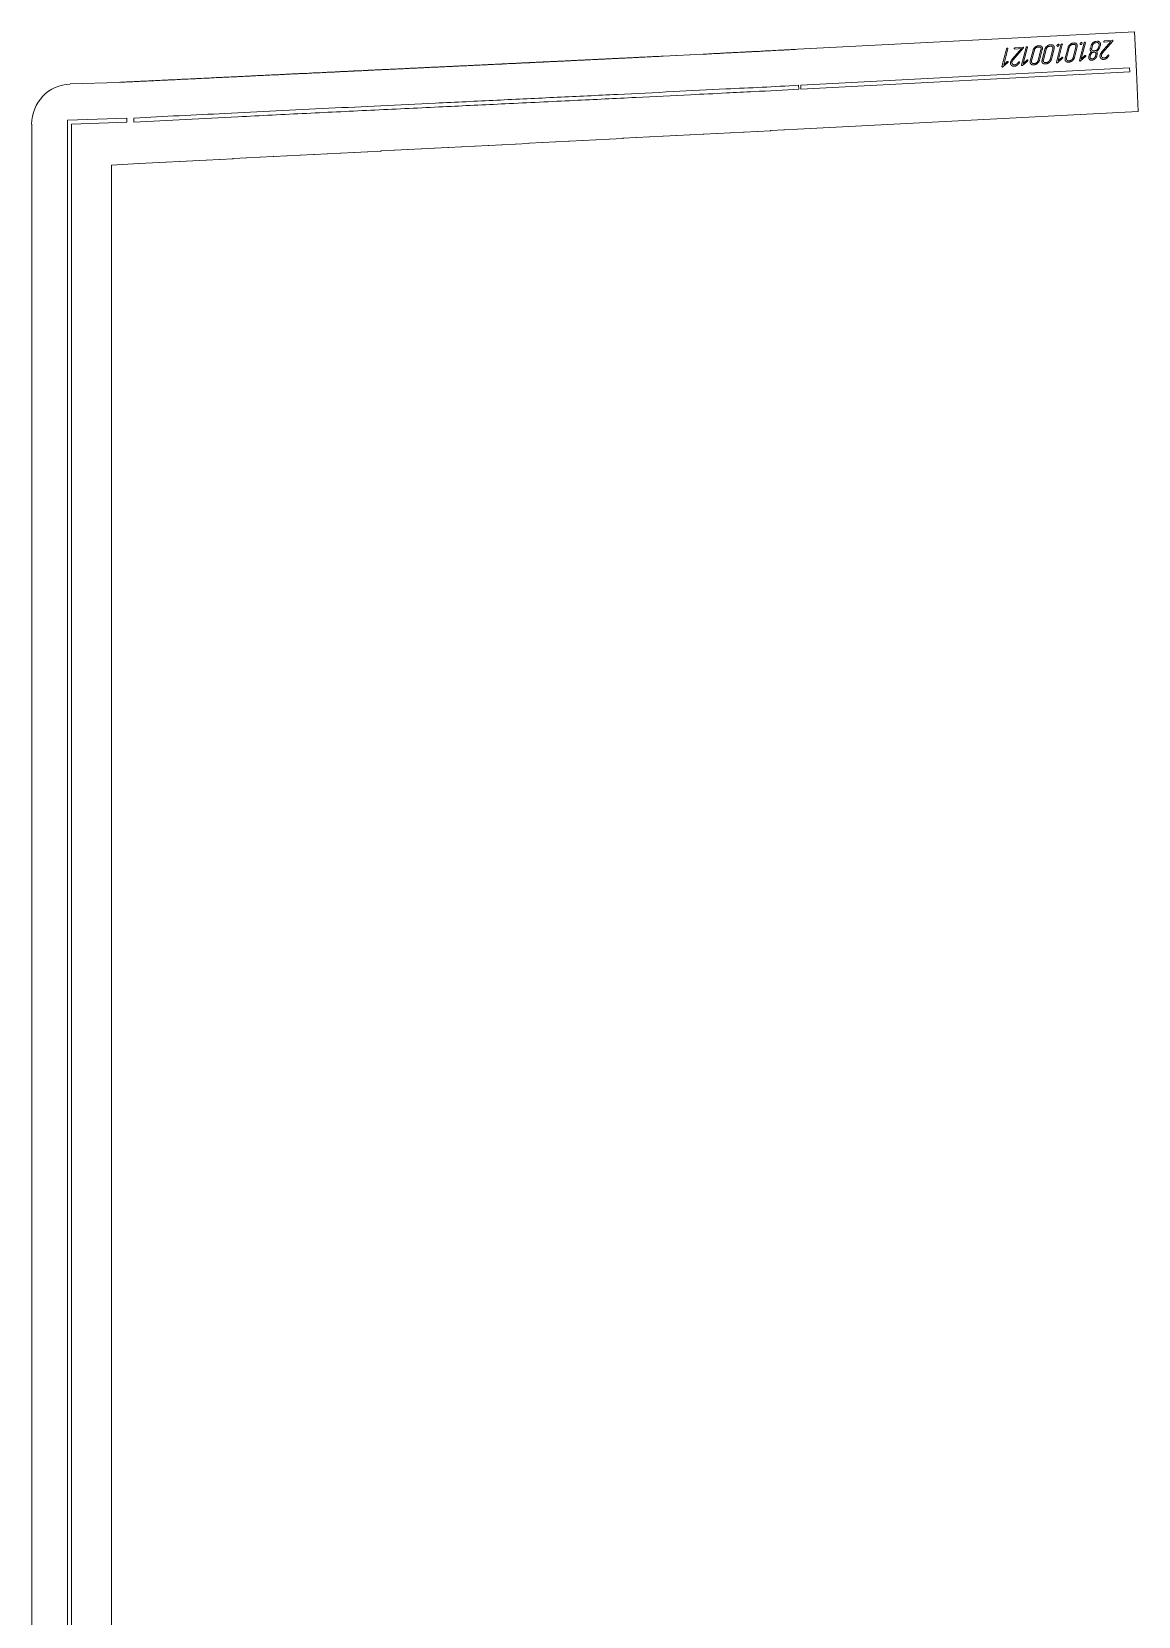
# Model space of a CAD drawing. Header units: millimetres. Extents: x 0 to 945, y 1 to 2383.
# Drawn here: x 0 to 832, y 1192 to 2383 of the extents above; entities that cross this region are included whole.
import ezdxf

# ---------------------------------------------------------------- set-up
doc = ezdxf.new("R2010")
doc.units = ezdxf.units.MM
doc.linetypes.add('K5LT_BASIC', pattern=[0])
doc.layers.add('Engraving', color=7, linetype='Continuous')

msp = doc.modelspace()

# ---------------------------------------------------------------- linework, layer by layer
at = {"color": 143, "linetype": 'K5LT_BASIC', "lineweight": 15, "true_color": 0x33acca}
for p, q in [((575.7, 2369.3), (828.8, 2382.5)), ((828.8, 2382.5), (830.3, 2352.5)), ((353.3, 2358.2), (353.6, 2358.3)), ((363.4, 2358.7), (363.7, 2358.7)), ((373.5, 2359.2), (373.8, 2359.2)), ((383.6, 2359.7), (383.9, 2359.7)), ((393.7, 2360.2), (394, 2360.2)), ((403.8, 2360.7), (404.1, 2360.7)), ((413.9, 2361.1), (414.2, 2361.2)), ((424, 2361.6), (424.3, 2361.7)), ((434.1, 2362.1), (434.4, 2362.1)), ((444.2, 2362.6), (444.5, 2362.6)), ((454.3, 2363.1), (454.6, 2363.1)), ((464.4, 2363.6), (464.7, 2363.6)), ((474.3, 2364.1), (474.6, 2364.1)), ((474.6, 2364.1), (484.6, 2364.6)), ((484.6, 2364.6), (484.9, 2364.6)), ((484.9, 2364.6), (494.7, 2365.1)), ((494.7, 2365.1), (495, 2365.1)), ((495, 2365.1), (504.8, 2365.6)), ((504.8, 2365.6), (505.1, 2365.6)), ((514.9, 2366.1), (515.2, 2366.2)), ((525, 2366.6), (525.3, 2366.7)), ((535.1, 2367.2), (535.4, 2367.2)), ((545.2, 2367.7), (545.5, 2367.7)), ((555.3, 2368.2), (555.6, 2368.2)), ((565.4, 2368.7), (565.7, 2368.8)), ((574.1, 2369.2), (575.6, 2369.3)), ((575.6, 2369.3), (575.7, 2369.3)), ((151.3, 2348.5), (151.5, 2348.6)), ((161.4, 2349), (161.7, 2349.1)), ((171.8, 2349.5), (171.5, 2349.5)), ((181.6, 2350), (181.9, 2350)), ((191.7, 2350.5), (192, 2350.5)), ((201.8, 2351), (202.1, 2351)), ((211.9, 2351.5), (212.2, 2351.5)), ((222, 2352), (222.3, 2352)), ((232.1, 2352.5), (232.4, 2352.5)), ((242.2, 2352.9), (242.5, 2353)), ((252.3, 2353.4), (252.6, 2353.4)), ((262.4, 2353.9), (262.7, 2353.9)), ((272.5, 2354.4), (272.8, 2354.4)), ((282.6, 2354.9), (282.9, 2354.9)), ((292.7, 2355.3), (292.9, 2355.4)), ((302.5, 2355.8), (302.8, 2355.8)), ((312.9, 2356.3), (313.2, 2356.3)), ((323, 2356.8), (323.3, 2356.8)), ((333.1, 2357.3), (333.4, 2357.3)), ((343.2, 2357.8), (343.5, 2357.8)), ((830.3, 2352.5), (831.7, 2322.6)), ((29, 2343.2), (65.7, 2344.4)), ((80.6, 2345.2), (80.8, 2345.2)), ((831.7, 2322.6), (575.7, 2309.2)), ((0, 31.2), (0, 2313)), ((373.5, 2298.6), (363.7, 2298.1)), ((373.8, 2298.7), (373.5, 2298.6)), ((383.6, 2299.2), (373.8, 2298.7)), ((383.9, 2299.2), (383.6, 2299.2)), ((393.7, 2299.7), (383.9, 2299.2)), ((394, 2299.7), (393.7, 2299.7)), ((403.8, 2300.2), (394, 2299.7)), ((404.1, 2300.2), (403.8, 2300.2)), ((413.9, 2300.8), (404.1, 2300.2)), ((414.2, 2300.8), (413.9, 2300.8)), ((424, 2301.3), (414.2, 2300.8)), ((424.3, 2301.3), (424, 2301.3)), ((434.1, 2301.8), (424.3, 2301.3)), ((434.4, 2301.8), (434.1, 2301.8)), ((444.2, 2302.3), (434.4, 2301.8)), ((444.5, 2302.4), (444.2, 2302.3)), ((454.3, 2302.9), (444.5, 2302.4)), ((454.6, 2302.9), (454.3, 2302.9)), ((464.4, 2303.4), (454.6, 2302.9)), ((464.7, 2303.4), (464.4, 2303.4)), ((474.3, 2303.9), (464.7, 2303.4)), ((474.6, 2303.9), (474.3, 2303.9)), ((484.6, 2304.4), (474.6, 2303.9)), ((484.9, 2304.5), (484.6, 2304.4)), ((494.7, 2305), (484.9, 2304.5)), ((495, 2305), (494.7, 2305)), ((504.8, 2305.5), (495, 2305)), ((505.1, 2305.5), (504.8, 2305.5)), ((514.9, 2306), (505.1, 2305.5)), ((515.2, 2306), (514.9, 2306)), ((525, 2306.6), (515.2, 2306)), ((525.3, 2306.6), (525, 2306.6)), ((535.1, 2307.1), (525.3, 2306.6)), ((535.4, 2307.1), (535.1, 2307.1)), ((545.2, 2307.6), (535.4, 2307.1)), ((545.5, 2307.6), (545.2, 2307.6)), ((555.3, 2308.1), (545.5, 2307.6)), ((555.6, 2308.2), (555.3, 2308.1)), ((565.4, 2308.7), (555.6, 2308.2)), ((565.7, 2308.7), (565.4, 2308.7)), ((575.6, 2309.2), (565.7, 2308.7)), ((575.7, 2309.2), (575.6, 2309.2)), ((141.2, 2286.5), (131.3, 2286)), ((141.4, 2286.5), (141.2, 2286.5)), ((151.3, 2287), (141.4, 2286.5)), ((151.5, 2287.1), (151.3, 2287)), ((161.4, 2287.6), (151.5, 2287.1)), ((161.7, 2287.6), (161.4, 2287.6)), ((171.5, 2288.1), (161.7, 2287.6)), ((171.8, 2288.1), (171.5, 2288.1)), ((181.6, 2288.6), (171.8, 2288.1)), ((181.9, 2288.6), (181.6, 2288.6)), ((191.7, 2289.2), (181.9, 2288.6)), ((192, 2289.2), (191.7, 2289.2)), ((201.8, 2289.7), (192, 2289.2)), ((202.1, 2289.7), (201.8, 2289.7)), ((211.9, 2290.2), (202.1, 2289.7)), ((212.2, 2290.2), (211.9, 2290.2)), ((222, 2290.7), (212.2, 2290.2)), ((222.3, 2290.7), (222, 2290.7)), ((232.1, 2291.3), (222.3, 2290.7)), ((232.4, 2291.3), (232.1, 2291.3)), ((242.2, 2291.8), (232.4, 2291.3)), ((242.5, 2291.8), (242.2, 2291.8)), ((252.3, 2292.3), (242.5, 2291.8)), ((252.6, 2292.3), (252.3, 2292.3)), ((262.4, 2292.8), (252.6, 2292.3)), ((262.7, 2292.9), (262.4, 2292.8)), ((272.5, 2293.4), (262.7, 2292.9)), ((272.8, 2293.4), (272.5, 2293.4)), ((282.6, 2293.9), (272.8, 2293.4)), ((282.9, 2293.9), (282.6, 2293.9)), ((292.7, 2294.4), (282.9, 2293.9)), ((292.9, 2294.4), (292.7, 2294.4)), ((302.5, 2294.9), (292.9, 2294.4)), ((302.8, 2295), (302.5, 2294.9)), ((312.9, 2295.5), (302.8, 2295)), ((313.2, 2295.5), (312.9, 2295.5)), ((323, 2296), (313.2, 2295.5)), ((323.3, 2296), (323, 2296)), ((333.1, 2296.5), (323.3, 2296)), ((333.4, 2296.6), (333.1, 2296.5)), ((343.2, 2297.1), (333.4, 2296.6)), ((343.5, 2297.1), (343.2, 2297.1)), ((353.3, 2297.6), (343.5, 2297.1)), ((353.6, 2297.6), (353.3, 2297.6)), ((363.4, 2298.1), (353.6, 2297.6)), ((363.7, 2298.1), (363.4, 2298.1)), ((80.6, 2283.4), (60, 2282.3)), ((60, 2282.3), (60, 60.5)), ((80.8, 2283.4), (80.6, 2283.4)), ((90.7, 2283.9), (80.8, 2283.4)), ((90.9, 2283.9), (90.7, 2283.9)), ((100.8, 2284.4), (90.9, 2283.9)), ((101, 2284.4), (100.8, 2284.4)), ((110.9, 2284.9), (101, 2284.4)), ((111.1, 2284.9), (110.9, 2284.9)), ((121, 2285.5), (111.1, 2284.9)), ((121.2, 2285.5), (121, 2285.5)), ((131.1, 2286), (121.2, 2285.5)), ((131.3, 2286), (131.1, 2286))]:
    msp.add_line(p, q, dxfattribs=at)
for centre, radius, start, end in [((96.7, 2422.1), 76.1, 273.0515, 273.271), ((106.5, 2428.3), 81.8, 273.0829, 273.287), ((116.2, 2434.8), 87.8, 273.1052, 273.2957), ((125.9, 2441.5), 94.1, 273.1205, 273.2985), ((135.7, 2448.5), 100.6, 273.1307, 273.2967), ((87, 2416.2), 70.6, 273.0061, 273.2438)]:
    msp.add_arc(centre, radius, start, end, dxfattribs=at)
msp.add_ellipse((30, 2313), major_axis=(0, -30.2), ratio=0.99398, start_param=3.174973, end_param=4.712389, dxfattribs=at)
for points, knots in [([(343.5, 2357.8), (343.9, 2357.8), (344.7, 2357.8), (346.3, 2357.9), (348.4, 2358), (350.4, 2358.1), (352, 2358.2), (352.9, 2358.2), (353.3, 2358.2)], [0, 0, 0, 0, 0.0570942, 0.1141884, 0.2283768, 0.3425652, 0.3996594, 0.4567536, 0.4567536, 0.4567536, 0.4567536]), ([(353.6, 2358.3), (354, 2358.3), (354.8, 2358.3), (356.4, 2358.4), (358.5, 2358.5), (360.5, 2358.6), (362.1, 2358.7), (363, 2358.7), (363.4, 2358.7)], [0, 0, 0, 0, 0.0552855, 0.110571, 0.221142, 0.3317129, 0.3869984, 0.4422839, 0.4422839, 0.4422839, 0.4422839]), ([(363.7, 2358.7), (363.9, 2358.7), (364.3, 2358.8), (364.9, 2358.8), (365.5, 2358.8), (366.3, 2358.9), (367.3, 2358.9), (368.5, 2359), (369.8, 2359), (370.8, 2359.1), (371.6, 2359.1), (372.2, 2359.1), (372.9, 2359.2), (373.3, 2359.2), (373.5, 2359.2)], [0, 0, 0, 0, 0.0279643, 0.0559286, 0.0838929, 0.1118572, 0.1677858, 0.2237144, 0.2801011, 0.3364878, 0.3646811, 0.3928744, 0.4210678, 0.4492611, 0.4492611, 0.4492611, 0.4492611]), ([(373.8, 2359.2), (374, 2359.2), (374.4, 2359.3), (375.1, 2359.3), (375.8, 2359.3), (377.2, 2359.4), (379.7, 2359.5), (382.1, 2359.6), (383.6, 2359.7)], [0, 0, 0, 0, 0.0284436, 0.0568872, 0.0853308, 0.1137743, 0.2275487, 0.4103352, 0.4103352, 0.4103352, 0.4103352]), ([(383.9, 2359.7), (384, 2359.7), (384.4, 2359.7), (384.9, 2359.8), (385.4, 2359.8), (386, 2359.8), (386.9, 2359.8), (388.5, 2359.9), (390, 2360), (391.5, 2360.1), (392.2, 2360.1), (392.9, 2360.1), (393.4, 2360.2), (393.7, 2360.2)], [0, 0, 0, 0, 0.0223674, 0.0447349, 0.0671023, 0.0894698, 0.1342047, 0.1789396, 0.3091201, 0.3416652, 0.3742103, 0.4067555, 0.4393006, 0.4393006, 0.4393006, 0.4393006]), ([(394, 2360.2), (394.1, 2360.2), (394.5, 2360.2), (395.1, 2360.2), (395.9, 2360.3), (396.9, 2360.3), (398.1, 2360.4), (399.4, 2360.4), (400.6, 2360.5), (401.6, 2360.6), (402.3, 2360.6), (403, 2360.6), (403.5, 2360.6), (403.8, 2360.7)], [0, 0, 0, 0, 0.0214012, 0.0428023, 0.0856047, 0.128407, 0.1712093, 0.2338223, 0.2964354, 0.3277419, 0.3590484, 0.3903549, 0.4216614, 0.4216614, 0.4216614, 0.4216614]), ([(404.1, 2360.7), (404.2, 2360.7), (404.6, 2360.7), (405.3, 2360.7), (406.3, 2360.8), (407.4, 2360.8), (408.5, 2360.9), (409.8, 2361), (410.9, 2361), (411.8, 2361), (412.5, 2361.1), (413.2, 2361.1), (413.6, 2361.1), (413.9, 2361.1)], [0, 0, 0, 0, 0.0239069, 0.0478138, 0.0956276, 0.1434414, 0.1912552, 0.2501549, 0.3090545, 0.3385044, 0.3679542, 0.397404, 0.4268538, 0.4268538, 0.4268538, 0.4268538]), ([(414.2, 2361.2), (414.6, 2361.2), (415.4, 2361.2), (417, 2361.3), (419.1, 2361.4), (421.1, 2361.5), (422.7, 2361.6), (423.6, 2361.6), (424, 2361.6)], [0, 0, 0, 0, 0.0539706, 0.1079412, 0.2158824, 0.3238237, 0.3777943, 0.4317649, 0.4317649, 0.4317649, 0.4317649]), ([(424.3, 2361.7), (424.7, 2361.7), (425.5, 2361.7), (427.1, 2361.8), (428.8, 2361.9), (430.4, 2361.9), (431.6, 2362), (432.8, 2362.1), (433.7, 2362.1), (434.1, 2362.1)], [0, 0, 0, 0, 0.0545517, 0.1091034, 0.2182067, 0.2727584, 0.3273101, 0.3818618, 0.4364135, 0.4364135, 0.4364135, 0.4364135]), ([(434.4, 2362.1), (434.8, 2362.2), (435.6, 2362.2), (437.2, 2362.3), (438.9, 2362.4), (440.5, 2362.4), (441.7, 2362.5), (442.9, 2362.6), (443.8, 2362.6), (444.2, 2362.6)], [0, 0, 0, 0, 0.0550992, 0.1101984, 0.2203969, 0.2754961, 0.3305953, 0.3856945, 0.4407937, 0.4407937, 0.4407937, 0.4407937]), ([(444.5, 2362.6), (444.8, 2362.7), (445.8, 2362.7), (447.8, 2362.8), (450.1, 2362.9), (452.5, 2363), (453.7, 2363.1), (454.3, 2363.1)], [0, 0, 0, 0, 0.0511674, 0.1279185, 0.2814206, 0.3630755, 0.4447304, 0.4447304, 0.4447304, 0.4447304]), ([(454.6, 2363.1), (455.6, 2363.2), (458.9, 2363.3), (462.1, 2363.5), (464.4, 2363.6)], [0, 0, 0, 0, 0.1332275, 0.4235918, 0.4235918, 0.4235918, 0.4235918]), ([(464.7, 2363.6), (466.1, 2363.7), (469.3, 2363.9), (472.6, 2364), (474.3, 2364.1)], [0, 0, 0, 0, 0.2046425, 0.4430636, 0.4430636, 0.4430636, 0.4430636]), ([(505.1, 2365.6), (506.7, 2365.7), (509.1, 2365.8), (512, 2366), (513.6, 2366.1), (514.5, 2366.1), (514.9, 2366.1)], [0, 0, 0, 0, 0.2441491, 0.3662237, 0.427261, 0.4882983, 0.4882983, 0.4882983, 0.4882983]), ([(515.2, 2366.2), (515.2, 2366.2), (515.3, 2366.2), (515.6, 2366.2), (515.9, 2366.2), (516.7, 2366.2), (518.3, 2366.3), (521.1, 2366.5), (523.5, 2366.6), (525, 2366.6)], [0, 0, 0, 0, 0.0075209, 0.0150418, 0.0300836, 0.0601672, 0.1203344, 0.2406689, 0.4386866, 0.4386866, 0.4386866, 0.4386866]), ([(525.3, 2366.7), (525.8, 2366.7), (527.2, 2366.8), (530.5, 2366.9), (533.2, 2367.1), (535.1, 2367.2)], [0, 0, 0, 0, 0.0762057, 0.1905143, 0.4401767, 0.4401767, 0.4401767, 0.4401767]), ([(535.4, 2367.2), (535.5, 2367.2), (535.7, 2367.2), (536.1, 2367.2), (536.7, 2367.3), (537.4, 2367.3), (538.7, 2367.4), (540.2, 2367.4), (541.8, 2367.5), (543, 2367.6), (544.1, 2367.6), (544.8, 2367.7), (545.2, 2367.7)], [0, 0, 0, 0, 0.0133314, 0.0266628, 0.0533256, 0.0799883, 0.1066511, 0.2133022, 0.2573031, 0.3013041, 0.345305, 0.3893059, 0.3893059, 0.3893059, 0.3893059]), ([(545.5, 2367.7), (545.7, 2367.7), (546.2, 2367.7), (548, 2367.8), (550.4, 2368), (553.2, 2368.1), (554.6, 2368.2), (555.3, 2368.2)], [0, 0, 0, 0, 0.0252663, 0.0631657, 0.2396331, 0.3278668, 0.4161006, 0.4161006, 0.4161006, 0.4161006]), ([(555.6, 2368.2), (557.3, 2368.3), (560.5, 2368.5), (563.8, 2368.7), (565.4, 2368.7)], [0, 0, 0, 0, 0.2186385, 0.4166632, 0.4166632, 0.4166632, 0.4166632]), ([(565.7, 2368.8), (565.7, 2368.8), (565.9, 2368.8), (566.2, 2368.8), (566.4, 2368.8), (566.7, 2368.8), (567.1, 2368.8), (567.8, 2368.9), (568.6, 2368.9), (570, 2369), (571.8, 2369.1), (573.3, 2369.2), (574.1, 2369.2)], [0, 0, 0, 0, 0.0104886, 0.0209772, 0.0314658, 0.0419545, 0.0629317, 0.0839089, 0.1258634, 0.1678178, 0.2623536, 0.3568893, 0.3568893, 0.3568893, 0.3568893]), ([(90.9, 2345.6), (92.3, 2345.7), (95.5, 2345.9), (98.8, 2346), (100.8, 2346.1)], [0, 0, 0, 0, 0.2235162, 0.5508736, 0.5508736, 0.5508736, 0.5508736]), ([(101, 2346.1), (102.3, 2346.2), (105.5, 2346.3), (108.8, 2346.5), (110.9, 2346.6)], [0, 0, 0, 0, 0.1904251, 0.5106339, 0.5106339, 0.5106339, 0.5106339]), ([(111.1, 2346.6), (112.2, 2346.7), (115.5, 2346.8), (118.8, 2347), (121, 2347.1)], [0, 0, 0, 0, 0.1639728, 0.4895249, 0.4895249, 0.4895249, 0.4895249]), ([(121.2, 2347.1), (122.2, 2347.1), (125.5, 2347.3), (128.7, 2347.5), (131.1, 2347.6)], [0, 0, 0, 0, 0.1340698, 0.4685396, 0.4685396, 0.4685396, 0.4685396]), ([(131.3, 2347.6), (131.5, 2347.6), (131.8, 2347.6), (132.6, 2347.6), (134, 2347.7), (136.9, 2347.9), (139.5, 2348), (141.2, 2348.1)], [0, 0, 0, 0, 0.0187713, 0.0469282, 0.1032421, 0.2158698, 0.4476846, 0.4476846, 0.4476846, 0.4476846]), ([(141.4, 2348.1), (142, 2348.1), (143.3, 2348.2), (146.6, 2348.3), (149.3, 2348.5), (151.3, 2348.5)], [0, 0, 0, 0, 0.0730455, 0.1826137, 0.4454527, 0.4454527, 0.4454527, 0.4454527]), ([(151.5, 2348.6), (151.8, 2348.6), (152.6, 2348.6), (154.2, 2348.7), (157.2, 2348.8), (159.7, 2349), (161.4, 2349)], [0, 0, 0, 0, 0.0387483, 0.0968707, 0.2131155, 0.4245972, 0.4245972, 0.4245972, 0.4245972]), ([(161.7, 2349.1), (161.7, 2349.1), (161.9, 2349.1), (162.4, 2349.1), (163.3, 2349.1), (165, 2349.2), (167.8, 2349.4), (170.2, 2349.5), (171.5, 2349.5)], [0, 0, 0, 0, 0.007613, 0.0283386, 0.0604838, 0.124774, 0.2533544, 0.4221155, 0.4221155, 0.4221155, 0.4221155]), ([(171.8, 2349.5), (172.2, 2349.6), (173, 2349.6), (174.6, 2349.7), (176.7, 2349.8), (179.1, 2349.9), (180.7, 2350), (181.6, 2350)], [0, 0, 0, 0, 0.0524406, 0.1048811, 0.2097623, 0.3146434, 0.4195245, 0.4195245, 0.4195245, 0.4195245]), ([(181.9, 2350), (182.1, 2350), (182.6, 2350.1), (183.7, 2350.1), (185.6, 2350.2), (187.7, 2350.3), (189.9, 2350.4), (191.1, 2350.5), (191.7, 2350.5)], [0, 0, 0, 0, 0.0338536, 0.0677071, 0.1354142, 0.2708284, 0.3437356, 0.4166428, 0.4166428, 0.4166428, 0.4166428]), ([(192, 2350.5), (192.4, 2350.5), (193.2, 2350.6), (194.8, 2350.7), (196.9, 2350.8), (198.9, 2350.9), (200.5, 2350.9), (201.4, 2351), (201.8, 2351)], [0, 0, 0, 0, 0.0539536, 0.1079073, 0.2158145, 0.3237218, 0.3776754, 0.431629, 0.431629, 0.431629, 0.431629]), ([(202.1, 2351), (202.5, 2351), (203.3, 2351.1), (204.9, 2351.1), (207, 2351.2), (209, 2351.3), (210.6, 2351.4), (211.5, 2351.5), (211.9, 2351.5)], [0, 0, 0, 0, 0.060214, 0.1204281, 0.2408561, 0.3612842, 0.4214982, 0.4817122, 0.4817122, 0.4817122, 0.4817122]), ([(212.2, 2351.5), (212.6, 2351.5), (213.4, 2351.6), (215, 2351.6), (217.1, 2351.7), (219.1, 2351.8), (220.7, 2351.9), (221.6, 2351.9), (222, 2352)], [0, 0, 0, 0, 0.0596908, 0.1193816, 0.2387632, 0.3581448, 0.4178356, 0.4775264, 0.4775264, 0.4775264, 0.4775264]), ([(222.3, 2352), (222.4, 2352), (222.8, 2352), (223.4, 2352), (224, 2352.1), (224.7, 2352.1), (225.7, 2352.1), (227.3, 2352.2), (228.8, 2352.3), (230.1, 2352.4), (230.8, 2352.4), (231.4, 2352.4), (231.8, 2352.4), (232.1, 2352.5)], [0, 0, 0, 0, 0.026573, 0.053146, 0.0797189, 0.1062919, 0.1594379, 0.2125839, 0.3340574, 0.3644258, 0.3947942, 0.4251626, 0.455531, 0.455531, 0.455531, 0.455531]), ([(232.4, 2352.5), (232.5, 2352.5), (232.9, 2352.5), (233.4, 2352.5), (233.9, 2352.5), (234.6, 2352.6), (235.5, 2352.6), (237.1, 2352.7), (238.7, 2352.8), (240.1, 2352.8), (240.8, 2352.9), (241.5, 2352.9), (241.9, 2352.9), (242.2, 2352.9)], [0, 0, 0, 0, 0.0232718, 0.0465436, 0.0698154, 0.0930872, 0.1396308, 0.1861744, 0.3099039, 0.3408363, 0.3717686, 0.402701, 0.4336334, 0.4336334, 0.4336334, 0.4336334]), ([(242.5, 2353), (242.5, 2353), (242.6, 2353), (242.8, 2353), (243.1, 2353), (243.8, 2353), (245.1, 2353.1), (247.7, 2353.2), (250.2, 2353.3), (252, 2353.4), (252.3, 2353.4)], [0, 0, 0, 0, 0.006147, 0.0122939, 0.0245878, 0.0491756, 0.0983513, 0.1967026, 0.3934052, 0.4328172, 0.4328172, 0.4328172, 0.4328172]), ([(252.6, 2353.4), (252.7, 2353.4), (253, 2353.5), (253.4, 2353.5), (253.8, 2353.5), (254.3, 2353.5), (255, 2353.6), (256.1, 2353.6), (257.4, 2353.7), (259.6, 2353.8), (261.3, 2353.9), (262.4, 2353.9)], [0, 0, 0, 0, 0.0182492, 0.0364984, 0.0547475, 0.0729967, 0.1094951, 0.1459934, 0.2208305, 0.2956676, 0.4453418, 0.4453418, 0.4453418, 0.4453418]), ([(262.7, 2353.9), (262.9, 2353.9), (263.3, 2354), (264.2, 2354), (265.6, 2354.1), (267.4, 2354.1), (269.8, 2354.3), (271.5, 2354.3), (272.5, 2354.4)], [0, 0, 0, 0, 0.030446, 0.0608921, 0.1217841, 0.2131223, 0.3044604, 0.4392458, 0.4392458, 0.4392458, 0.4392458]), ([(272.8, 2354.4), (273.5, 2354.4), (275.3, 2354.5), (277.9, 2354.6), (280.4, 2354.8), (281.8, 2354.8), (282.6, 2354.9)], [0, 0, 0, 0, 0.0972006, 0.2430015, 0.3374574, 0.4319133, 0.4319133, 0.4319133, 0.4319133]), ([(282.9, 2354.9), (283.4, 2354.9), (284.8, 2355), (287.1, 2355.1), (289.8, 2355.2), (291.7, 2355.3), (292.7, 2355.3)], [0, 0, 0, 0, 0.074759, 0.1868974, 0.3144989, 0.4421005, 0.4421005, 0.4421005, 0.4421005]), ([(292.9, 2355.4), (292.9, 2355.4), (293.1, 2355.4), (293.4, 2355.4), (294, 2355.4), (295, 2355.5), (297.1, 2355.6), (299.7, 2355.7), (301.7, 2355.8), (302.5, 2355.8)], [0, 0, 0, 0, 0.0007429, 0.0204517, 0.0412748, 0.0829211, 0.1662137, 0.3327989, 0.4416534, 0.4416534, 0.4416534, 0.4416534]), ([(302.8, 2355.8), (303, 2355.8), (303.4, 2355.9), (304.4, 2355.9), (306.3, 2356), (309.2, 2356.1), (311.5, 2356.2), (312.9, 2356.3)], [0, 0, 0, 0, 0.0239911, 0.0599777, 0.131951, 0.2758976, 0.4542322, 0.4542322, 0.4542322, 0.4542322]), ([(313.2, 2356.3), (313.6, 2356.3), (314.4, 2356.4), (315.6, 2356.4), (316.8, 2356.5), (318.5, 2356.6), (320.1, 2356.7), (321.7, 2356.7), (322.6, 2356.8), (323, 2356.8)], [0, 0, 0, 0, 0.0539648, 0.1079295, 0.1618943, 0.2158591, 0.3237886, 0.3777533, 0.4317181, 0.4317181, 0.4317181, 0.4317181]), ([(323.3, 2356.8), (323.7, 2356.8), (324.5, 2356.9), (326.1, 2356.9), (328.2, 2357), (330.2, 2357.1), (331.8, 2357.2), (332.7, 2357.3), (333.1, 2357.3)], [0, 0, 0, 0, 0.052433, 0.104866, 0.2097319, 0.3145979, 0.3670308, 0.4194638, 0.4194638, 0.4194638, 0.4194638]), ([(333.4, 2357.3), (333.8, 2357.3), (334.6, 2357.3), (336.2, 2357.4), (338.3, 2357.5), (340.3, 2357.6), (341.9, 2357.7), (342.8, 2357.7), (343.2, 2357.8)], [0, 0, 0, 0, 0.0560961, 0.1121922, 0.2243844, 0.3365765, 0.3926726, 0.4487687, 0.4487687, 0.4487687, 0.4487687]), ([(65.7, 2344.4), (67, 2344.5), (68.8, 2344.6), (71.3, 2344.7), (73.8, 2344.8), (76.9, 2345), (79.4, 2345.1), (80.6, 2345.2)], [0, 0, 0, 0, 0.2104039, 0.3156058, 0.4208077, 0.6312116, 0.8416155, 0.8416155, 0.8416155, 0.8416155]), ([(80.8, 2345.2), (82.2, 2345.2), (85.5, 2345.4), (88.8, 2345.5), (90.7, 2345.6)], [0, 0, 0, 0, 0.2533539, 0.5775204, 0.5775204, 0.5775204, 0.5775204])]:
    msp.add_open_spline(points, degree=3, knots=knots, dxfattribs=at)
at = {"layer": 'Engraving', "color": 143, "linetype": 'K5LT_BASIC', "lineweight": 15, "true_color": 0x33acca}
for p, q in [((743.9, 2369.9), (737, 2361.9)), ((737.7, 2361.4), (745.3, 2370.2)), ((738.9, 2369.5), (743.9, 2369.9)), ((745.1, 2371), (739.2, 2370.5)), ((747.4, 2370.7), (744, 2357.5)), ((745.3, 2358.7), (748.4, 2370.8)), ((757.1, 2370.9), (756.1, 2370.9)), ((757.4, 2372), (756.4, 2371.9)), ((766, 2371.6), (765, 2371.5)), ((766.3, 2372.6), (765.3, 2372.6)), ((773.6, 2372.7), (770.2, 2359.5)), ((771.5, 2360.8), (774.6, 2372.8)), ((778.9, 2370.6), (776.8, 2362.5)), ((779.8, 2370.7), (777.8, 2362.6)), ((783.4, 2373), (782.4, 2372.9)), ((783.6, 2374), (782.6, 2373.9)), ((782.7, 2362.9), (784.8, 2371.1)), ((783.7, 2363), (785.8, 2371.2)), ((791, 2374.1), (787.6, 2360.8)), ((788.9, 2362.1), (792, 2374.1)), ((796.2, 2372), (795.7, 2369.9)), ((797.2, 2372), (796.7, 2370)), ((800.7, 2374.3), (799.7, 2374.2)), ((801, 2375.3), (800, 2375.2)), ((801.7, 2370.4), (802.2, 2372.4)), ((802.6, 2370.5), (803.2, 2372.5)), ((811.1, 2375.1), (804.2, 2367.1)), ((804.9, 2366.6), (812.5, 2375.4)), ((806.1, 2374.7), (811.1, 2375.1)), ((812.3, 2376.2), (806.4, 2375.7)), ((732.6, 2369.5), (729.2, 2356.3)), ((730, 2356), (733.7, 2359.3)), ((730.6, 2357.6), (733.6, 2369.6)), ((733.2, 2360), (730.6, 2357.6)), ((737.2, 2360.6), (737.4, 2361)), ((737.4, 2361), (737.7, 2361.4)), ((742.4, 2359.2), (742.4, 2359.4)), ((744.8, 2357.2), (748.5, 2360.4)), ((748, 2361.1), (745.3, 2358.7)), ((752.6, 2368.6), (750.5, 2360.4)), ((753.6, 2368.7), (751.5, 2360.5)), ((753, 2358.6), (754, 2358.7)), ((756.5, 2360.9), (758.6, 2369.1)), ((757.5, 2361), (759.6, 2369.1)), ((761.5, 2369.3), (759.4, 2361.1)), ((762.5, 2369.4), (760.4, 2361.2)), ((761.6, 2358.3), (762.6, 2358.4)), ((761.9, 2359.3), (762.9, 2359.4)), ((765.4, 2361.6), (767.5, 2369.7)), ((766.4, 2361.7), (768.4, 2369.8)), ((771, 2359.2), (774.7, 2362.5)), ((774.2, 2363.1), (771.5, 2360.8)), ((779, 2359.7), (780, 2359.7)), ((779.2, 2360.7), (780.2, 2360.7)), ((788.3, 2360.5), (792.1, 2363.8)), ((791.6, 2364.5), (788.9, 2362.1)), ((794.6, 2363.8), (794.5, 2363.5)), ((794.5, 2363.5), (794.5, 2363.2)), ((794.5, 2363.2), (794.5, 2362.7)), ((794.9, 2364.9), (794.6, 2363.8)), ((795.9, 2365), (795.6, 2363.9)), ((796.8, 2361), (797.1, 2361.1)), ((797.1, 2361.1), (797.5, 2361.1)), ((797.5, 2361.1), (798, 2361.3)), ((798.2, 2368.1), (799.1, 2368.2)), ((799.6, 2364.2), (799.9, 2365.3)), ((800.6, 2364.3), (800.8, 2365.3)), ((804.4, 2365.8), (804.6, 2366.1)), ((804.6, 2366.1), (804.9, 2366.6)), ((809.6, 2364.4), (809.7, 2364.6)), ((825.1, 2355.3), (578.1, 2342.4)), ((578.2, 2339.4), (825.3, 2352.3)), ((752.8, 2357.6), (753.7, 2357.7)), ((825.1, 2355.3), (825.3, 2352.3)), ((576.3, 2342.3), (576.7, 2339.3)), ((578.1, 2342.4), (578.2, 2339.4)), ((71.4, 2317.4), (27, 2315.9)), ((27, 2315.9), (27, 28.1)), ((30, 2313), (71.5, 2314.4)), ((30, 31.2), (30, 2313)), ((71.5, 2314.4), (71.4, 2317.4)), ((76.7, 2317.6), (76.8, 2314.5))]:
    msp.add_line(p, q, dxfattribs=at)
for points in [[(732.9, 2369.9), (732.7, 2369.8), (732.6, 2369.5)], [(733.3, 2370.1), (733, 2370.1), (732.9, 2369.9)], [(733.6, 2370), (733.3, 2370.1), (733.3, 2370.1)], [(733.6, 2369.6), (733.7, 2369.9), (733.6, 2370)], [(738.8, 2370.4), (738.6, 2370.2), (738.5, 2370)], [(738.5, 2370), (738.5, 2369.8), (738.6, 2369.7)], [(739.2, 2370.5), (738.9, 2370.5), (738.8, 2370.4)], [(745.4, 2370.9), (745.3, 2371), (745.1, 2371)], [(745.3, 2370.2), (745.4, 2370.4), (745.4, 2370.5)], [(745.4, 2370.5), (745.5, 2370.7), (745.4, 2370.9)], [(747.6, 2371.1), (747.5, 2370.9), (747.4, 2370.7)], [(748, 2371.2), (747.8, 2371.2), (747.6, 2371.1)], [(748.3, 2371.1), (748.1, 2371.2), (748, 2371.2)], [(748.4, 2370.8), (748.5, 2371), (748.3, 2371.1)], [(754.1, 2370.8), (753, 2369.8), (752.6, 2368.6)], [(754.6, 2370.2), (753.8, 2369.5), (753.6, 2368.7)], [(756.4, 2371.9), (755.2, 2371.8), (754.1, 2370.8)], [(756.1, 2370.9), (755.3, 2370.8), (754.6, 2370.2)], [(758.4, 2370.4), (757.9, 2371), (757.1, 2370.9)], [(759.2, 2371.2), (758.5, 2372), (757.4, 2372)], [(758.6, 2369.1), (758.8, 2369.9), (758.4, 2370.4)], [(759.6, 2369.1), (759.9, 2370.4), (759.2, 2371.2)], [(762.9, 2371.5), (761.8, 2370.5), (761.5, 2369.3)], [(763.5, 2370.9), (762.7, 2370.2), (762.5, 2369.4)], [(765.3, 2372.6), (764, 2372.5), (762.9, 2371.5)], [(765, 2371.5), (764.2, 2371.5), (763.5, 2370.9)], [(767.2, 2371.1), (766.8, 2371.7), (766, 2371.6)], [(768.1, 2371.9), (767.4, 2372.7), (766.3, 2372.6)], [(767.5, 2369.7), (767.7, 2370.6), (767.2, 2371.1)], [(768.4, 2369.8), (768.8, 2371.1), (768.1, 2371.9)], [(771, 2372.8), (770.7, 2372.5), (770.6, 2372.2)], [(770.6, 2372.2), (770.6, 2372), (770.7, 2371.7)], [(770.7, 2371.7), (770.9, 2371.5), (771.2, 2371.5)], [(771.6, 2373), (771.2, 2373), (771, 2372.8)], [(771.2, 2371.5), (771.5, 2371.6), (771.8, 2371.9)], [(772.1, 2372.9), (771.9, 2373.1), (771.6, 2373)], [(771.8, 2371.9), (772.1, 2372.2), (772.1, 2372.3)], [(772.1, 2372.3), (772.2, 2372.6), (772.1, 2372.9)], [(773.9, 2373.1), (773.7, 2373), (773.6, 2372.7)], [(774.3, 2373.3), (774, 2373.2), (773.9, 2373.1)], [(774.6, 2373.2), (774.3, 2373.3), (774.3, 2373.3)], [(774.6, 2372.8), (774.7, 2373.1), (774.6, 2373.2)], [(780.3, 2372.8), (779.2, 2371.9), (778.9, 2370.6)], [(780.8, 2372.2), (780.1, 2371.6), (779.8, 2370.7)], [(782.6, 2373.9), (781.4, 2373.8), (780.3, 2372.8)], [(782.4, 2372.9), (781.6, 2372.8), (780.8, 2372.2)], [(784.6, 2372.5), (784.1, 2373), (783.4, 2373)], [(785.4, 2373.3), (784.8, 2374.1), (783.6, 2374)], [(784.8, 2371.1), (785, 2371.9), (784.6, 2372.5)], [(785.8, 2371.2), (786.1, 2372.4), (785.4, 2373.3)], [(788.3, 2374.1), (788.1, 2373.8), (788, 2373.6)], [(788, 2373.6), (787.9, 2373.3), (788.1, 2373.1)], [(788.1, 2373.1), (788.3, 2372.8), (788.5, 2372.9)], [(788.9, 2374.4), (788.6, 2374.4), (788.3, 2374.1)], [(788.5, 2372.9), (788.9, 2372.9), (789.2, 2373.2)], [(789.4, 2374.2), (789.3, 2374.4), (788.9, 2374.4)], [(789.2, 2373.2), (789.4, 2373.5), (789.5, 2373.7)], [(789.5, 2373.7), (789.6, 2374), (789.4, 2374.2)], [(791.2, 2374.4), (791, 2374.3), (791, 2374.1)], [(791.6, 2374.6), (791.4, 2374.6), (791.2, 2374.4)], [(791.9, 2374.5), (791.7, 2374.6), (791.6, 2374.6)], [(792, 2374.1), (792, 2374.4), (791.9, 2374.5)], [(795.7, 2369.9), (795.5, 2369.1), (795.7, 2368.3)], [(797.6, 2374.2), (796.5, 2373.2), (796.2, 2372)], [(796.7, 2370), (796.5, 2369.2), (796.9, 2368.6)], [(798.2, 2373.5), (797.4, 2372.9), (797.2, 2372)], [(800, 2375.2), (798.7, 2375.1), (797.6, 2374.2)], [(799.7, 2374.2), (798.9, 2374.2), (798.2, 2373.5)], [(801.9, 2373.8), (801.5, 2374.4), (800.7, 2374.3)], [(800.7, 2368.9), (801.4, 2369.5), (801.7, 2370.4)], [(802.8, 2374.6), (802.1, 2375.4), (801, 2375.3)], [(801.8, 2368.9), (802.4, 2369.7), (802.6, 2370.5)], [(802.2, 2372.4), (802.4, 2373.2), (801.9, 2373.8)], [(803.2, 2372.5), (803.5, 2373.8), (802.8, 2374.6)], [(805.8, 2375.2), (805.7, 2375), (805.8, 2374.9)], [(806, 2375.5), (805.8, 2375.4), (805.8, 2375.2)], [(805.8, 2374.9), (805.9, 2374.7), (806.1, 2374.7)], [(806.4, 2375.7), (806.1, 2375.7), (806, 2375.5)], [(812.6, 2376.1), (812.5, 2376.2), (812.3, 2376.2)], [(812.5, 2375.4), (812.6, 2375.5), (812.7, 2375.7)], [(812.7, 2375.7), (812.7, 2375.9), (812.6, 2376.1)], [(733.6, 2360.1), (733.4, 2360.1), (733.2, 2360)], [(733.9, 2360), (733.8, 2360.2), (733.6, 2360.1)], [(733.7, 2359.3), (734, 2359.6), (734, 2359.7)], [(734, 2359.7), (734, 2359.9), (733.9, 2360)], [(735.8, 2359.7), (735.4, 2358.3), (736.3, 2357.3)], [(736.2, 2360.7), (735.9, 2360.2), (735.8, 2359.7)], [(737, 2361.9), (736.5, 2361.2), (736.2, 2360.7)], [(736.8, 2359.8), (736.9, 2360.2), (737.2, 2360.6)], [(737.2, 2358.1), (736.6, 2358.8), (736.8, 2359.8)], [(737.9, 2357.7), (737.5, 2357.8), (737.2, 2358.1)], [(738.6, 2369.7), (738.7, 2369.5), (738.9, 2369.5)], [(740.2, 2358.1), (739.5, 2357.6), (738.8, 2357.6)], [(741.5, 2359.5), (740.9, 2358.5), (740.2, 2358.1)], [(740.6, 2357.2), (741.6, 2357.9), (742.4, 2359.2)], [(741.8, 2359.7), (741.6, 2359.6), (741.5, 2359.5)], [(742.1, 2359.8), (741.9, 2359.8), (741.8, 2359.7)], [(742.4, 2359.7), (742.3, 2359.9), (742.1, 2359.8)], [(742.4, 2359.4), (742.5, 2359.6), (742.4, 2359.7)], [(748.4, 2361.3), (748.2, 2361.3), (748, 2361.1)], [(748.7, 2361.2), (748.6, 2361.3), (748.4, 2361.3)], [(748.5, 2360.4), (748.7, 2360.7), (748.8, 2360.8)], [(748.8, 2360.8), (748.8, 2361), (748.7, 2361.2)], [(750.5, 2360.4), (750.2, 2359.2), (750.9, 2358.4)], [(750.9, 2358.4), (751.5, 2357.5), (752.8, 2357.6)], [(751.5, 2360.5), (751.3, 2359.7), (751.8, 2359.1)], [(751.8, 2359.1), (752.2, 2358.6), (753, 2358.6)], [(753.7, 2357.7), (755, 2357.8), (756.1, 2358.8)], [(754, 2358.7), (754.8, 2358.8), (755.6, 2359.4)], [(755.6, 2359.4), (756.3, 2360.1), (756.5, 2360.9)], [(756.1, 2358.8), (757.2, 2359.8), (757.5, 2361)], [(759.4, 2361.1), (759.1, 2359.9), (759.7, 2359)], [(759.7, 2359), (760.4, 2358.2), (761.6, 2358.3)], [(760.4, 2361.2), (760.2, 2360.4), (760.6, 2359.8)], [(760.6, 2359.8), (761.1, 2359.3), (761.9, 2359.3)], [(762.6, 2358.4), (763.9, 2358.5), (765, 2359.5)], [(762.9, 2359.4), (763.7, 2359.5), (764.4, 2360.1)], [(764.4, 2360.1), (765.2, 2360.8), (765.4, 2361.6)], [(765, 2359.5), (766.1, 2360.4), (766.4, 2361.7)], [(770.2, 2359.5), (770.2, 2359.3), (770.3, 2359.1)], [(770.3, 2359.1), (770.4, 2359), (770.6, 2359)], [(770.6, 2359), (770.8, 2359), (771, 2359.2)], [(774.6, 2363.3), (774.4, 2363.3), (774.2, 2363.1)], [(774.9, 2363.2), (774.8, 2363.3), (774.6, 2363.3)], [(774.7, 2362.5), (775, 2362.7), (775, 2362.8)], [(775, 2362.8), (775, 2363), (774.9, 2363.2)], [(776.8, 2362.5), (776.4, 2361.2), (777.1, 2360.4)], [(777.1, 2360.4), (777.8, 2359.6), (779, 2359.7)], [(777.8, 2362.6), (777.5, 2361.7), (778, 2361.2)], [(778, 2361.2), (778.4, 2360.6), (779.2, 2360.7)], [(780, 2359.7), (781.2, 2359.8), (782.3, 2360.8)], [(780.2, 2360.7), (781, 2360.8), (781.8, 2361.5)], [(781.8, 2361.5), (782.5, 2362.1), (782.7, 2362.9)], [(782.3, 2360.8), (783.4, 2361.8), (783.7, 2363)], [(787.6, 2360.8), (787.5, 2360.6), (787.7, 2360.5)], [(787.7, 2360.5), (787.8, 2360.3), (788, 2360.4)], [(788, 2360.4), (788.2, 2360.4), (788.3, 2360.5)], [(792, 2364.6), (791.8, 2364.6), (791.6, 2364.5)], [(792.3, 2364.5), (792.2, 2364.7), (792, 2364.6)], [(792.1, 2363.8), (792.3, 2364.1), (792.3, 2364.2)], [(792.3, 2364.2), (792.4, 2364.4), (792.3, 2364.5)], [(794.5, 2362.7), (794.6, 2362.1), (794.9, 2361.8)], [(795.5, 2366.2), (795.1, 2365.6), (794.9, 2364.9)], [(794.9, 2361.8), (795.6, 2360.9), (796.8, 2361)], [(796.6, 2367.3), (795.9, 2366.8), (795.5, 2366.2)], [(795.6, 2363.9), (795.4, 2363.1), (795.8, 2362.5)], [(795.7, 2368.3), (796, 2367.6), (796.6, 2367.3)], [(795.8, 2362.5), (796.3, 2362), (797.1, 2362.1)], [(796.9, 2366.5), (796.1, 2365.8), (795.9, 2365)], [(796.9, 2368.6), (797.3, 2368.1), (798.2, 2368.1)], [(798.4, 2367.1), (797.6, 2367.1), (796.9, 2366.5)], [(797.1, 2362.1), (797.9, 2362.1), (798.6, 2362.7)], [(798, 2361.3), (798.6, 2361.6), (799.2, 2362.1)], [(799.6, 2366.7), (799.2, 2367.2), (798.4, 2367.1)], [(798.6, 2362.7), (799.4, 2363.4), (799.6, 2364.2)], [(799.1, 2368.2), (800, 2368.3), (800.7, 2368.9)], [(799.2, 2362.1), (800.3, 2363.1), (800.6, 2364.3)], [(799.9, 2365.3), (800.1, 2366.1), (799.6, 2366.7)], [(800.4, 2367.6), (801.2, 2368.2), (801.8, 2368.9)], [(800.9, 2366.7), (800.8, 2367.2), (800.4, 2367.6)], [(800.8, 2365.3), (801, 2366.1), (800.9, 2366.7)], [(803, 2364.9), (802.7, 2363.5), (803.6, 2362.5)], [(803.4, 2365.9), (803.2, 2365.4), (803, 2364.9)], [(804.2, 2367.1), (803.7, 2366.4), (803.4, 2365.9)], [(803.6, 2362.5), (804.4, 2361.6), (805.8, 2361.7)], [(804.4, 2363.3), (803.8, 2364), (804.1, 2365)], [(804.1, 2365), (804.2, 2365.4), (804.4, 2365.8)], [(805.1, 2362.9), (804.7, 2363), (804.4, 2363.3)], [(806.1, 2362.8), (805.6, 2362.7), (805.1, 2362.9)], [(805.8, 2361.7), (806.9, 2361.8), (807.8, 2362.4)], [(807.4, 2363.2), (806.7, 2362.8), (806.1, 2362.8)], [(808.7, 2364.7), (808.1, 2363.7), (807.4, 2363.2)], [(807.8, 2362.4), (808.8, 2363.1), (809.6, 2364.4)], [(809, 2364.9), (808.8, 2364.8), (808.7, 2364.7)], [(809.3, 2365), (809.1, 2365), (809, 2364.9)], [(809.6, 2364.9), (809.5, 2365), (809.3, 2365)], [(809.7, 2364.6), (809.7, 2364.8), (809.6, 2364.9)], [(729.2, 2356.3), (729.2, 2356.1), (729.3, 2356)], [(729.3, 2356), (729.4, 2355.8), (729.6, 2355.9)], [(729.6, 2355.9), (729.8, 2355.9), (730, 2356)], [(736.3, 2357.3), (737.2, 2356.4), (738.6, 2356.5)], [(738.8, 2357.6), (738.4, 2357.5), (737.9, 2357.7)], [(738.6, 2356.5), (739.7, 2356.6), (740.6, 2357.2)], [(744, 2357.5), (744, 2357.2), (744.1, 2357.1)], [(744.1, 2357.1), (744.2, 2357), (744.4, 2357)], [(744.4, 2357), (744.6, 2357), (744.8, 2357.2)]]:
    msp.add_open_spline(points, degree=2, dxfattribs=at)
for points, knots in [([(76.7, 2317.6), (99.5, 2318.9), (135.2, 2320.5), (184.1, 2323), (223.1, 2325), (263, 2326.8), (305.1, 2328.9), (349.3, 2331), (395, 2333.2), (439.1, 2335.3), (481.4, 2337.4), (526.7, 2339.8), (558.1, 2341.1), (576.3, 2342.3)], [0, 0, 0, 0, 1.785057, 2.78361, 3.813784, 4.828796, 5.898945, 7.100583, 8.284082, 9.461005, 10.54711, 11.580434, 13, 13, 13, 13]), ([(576.7, 2339.3), (565.4, 2338.4), (547.2, 2337.8), (520, 2336.3), (490.5, 2334.9), (452.3, 2333), (405.8, 2330.7), (357.5, 2328.4), (307.7, 2326), (257.9, 2323.6), (206.5, 2321.2), (146.1, 2318), (102.8, 2316), (76.8, 2314.5)], [0, 0, 0, 0, 0.882626, 1.417948, 2.118754, 3.188403, 4.398089, 5.743224, 6.956642, 8.287222, 9.625326, 10.970155, 13, 13, 13, 13])]:
    msp.add_open_spline(points, degree=3, knots=knots, dxfattribs=at)

doc.saveas('drawing.dxf')
